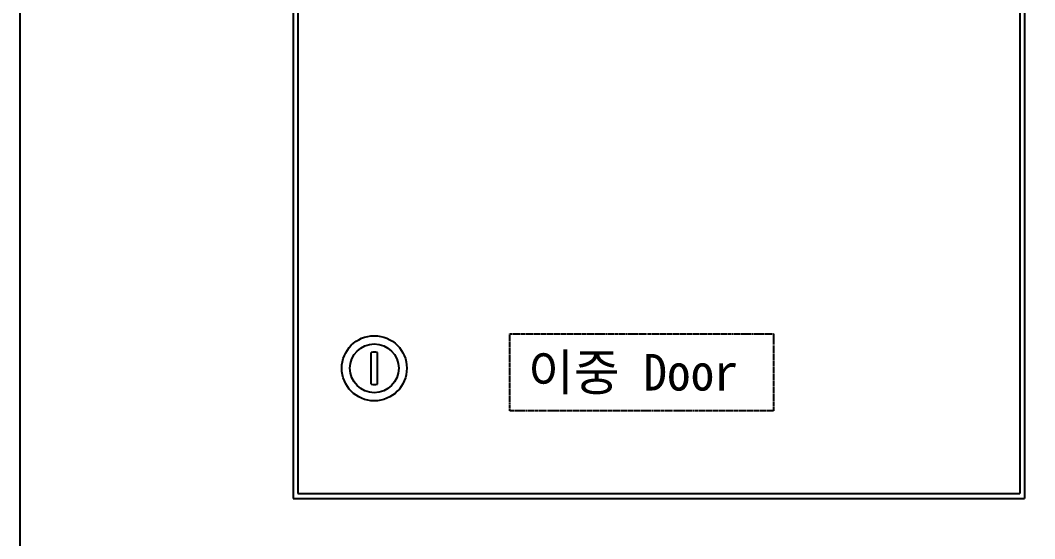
# Model space of a CAD drawing. Header units: millimetres. Extents: x -8980 to 16421, y 0 to 6237.
# Drawn here: x -5779 to -5155, y 2881 to 3199 of the extents above; entities that cross this region are included whole.
import ezdxf
from ezdxf.enums import TextEntityAlignment as Align

# ---------------------------------------------------------------- set-up
doc = ezdxf.new("R2010")
doc.units = ezdxf.units.MM
doc.linetypes.add('PHANTOM', pattern=[2.5, 1.25, -0.25, 0.25, -0.25, 0.25, -0.25])
doc.styles.add('HAN', font='')
doc.styles.get('HAN').set_extended_font_data('GulimChe')

msp = doc.modelspace()

# ---------------------------------------------------------------- linework, layer by layer
at = {"color": 3}
for p, q in [((-5611.212, 3505.259, 0), (-5611.212, 2905.259, 0)), ((-5608.212, 3502.259, 0), (-5608.212, 2908.259, 0)), ((-5164.212, 3502.259, 0), (-5164.212, 2908.259, 0)), ((-5161.212, 3505.259, 0), (-5161.212, 2905.259, 0)), ((-5608.212, 2908.259, 0), (-5164.212, 2908.259, 0)), ((-5611.212, 2905.259, 0), (-5161.212, 2905.259, 0))]:
    msp.add_line(p, q, dxfattribs=at)
for p, q in [((-5563.212, 2975.461, 0), (-5563.212, 2995.057, 0)), ((-5559.212, 2975.461, 0), (-5559.212, 2995.057, 0))]:
    msp.add_line(p, q)
at = {"color": 3, "elevation": 0}
msp.add_lwpolyline([(-4993.462, 1845.348), (-5778.962, 1845.348), (-5778.962, 3899.348), (-4993.462, 3899.348)], close=True, dxfattribs=at)
at = {"color": 6, "linetype": 'PHANTOM', "elevation": 0}
msp.add_lwpolyline([(-5477.878, 3006.453), (-5315.63, 3006.453), (-5315.63, 2959.167), (-5477.878, 2959.167)], close=True, dxfattribs=at)
for radius in [20, 15]:
    msp.add_circle((-5561.212, 2985.259, 0), radius)
for start, end in [(78.463041, 101.536959), (258.463041, 281.536959)]:
    msp.add_arc((-5561.212, 2985.259, 0), 10, start, end)

# ---------------------------------------------------------------- texts
at = {"color": 1, "style": 'HAN'}
msp.add_text('이중 Door', height=22.5, dxfattribs=at).set_placement((-5466.744, 2994.104, 0), align=Align.TOP_LEFT)

doc.saveas('drawing.dxf')
